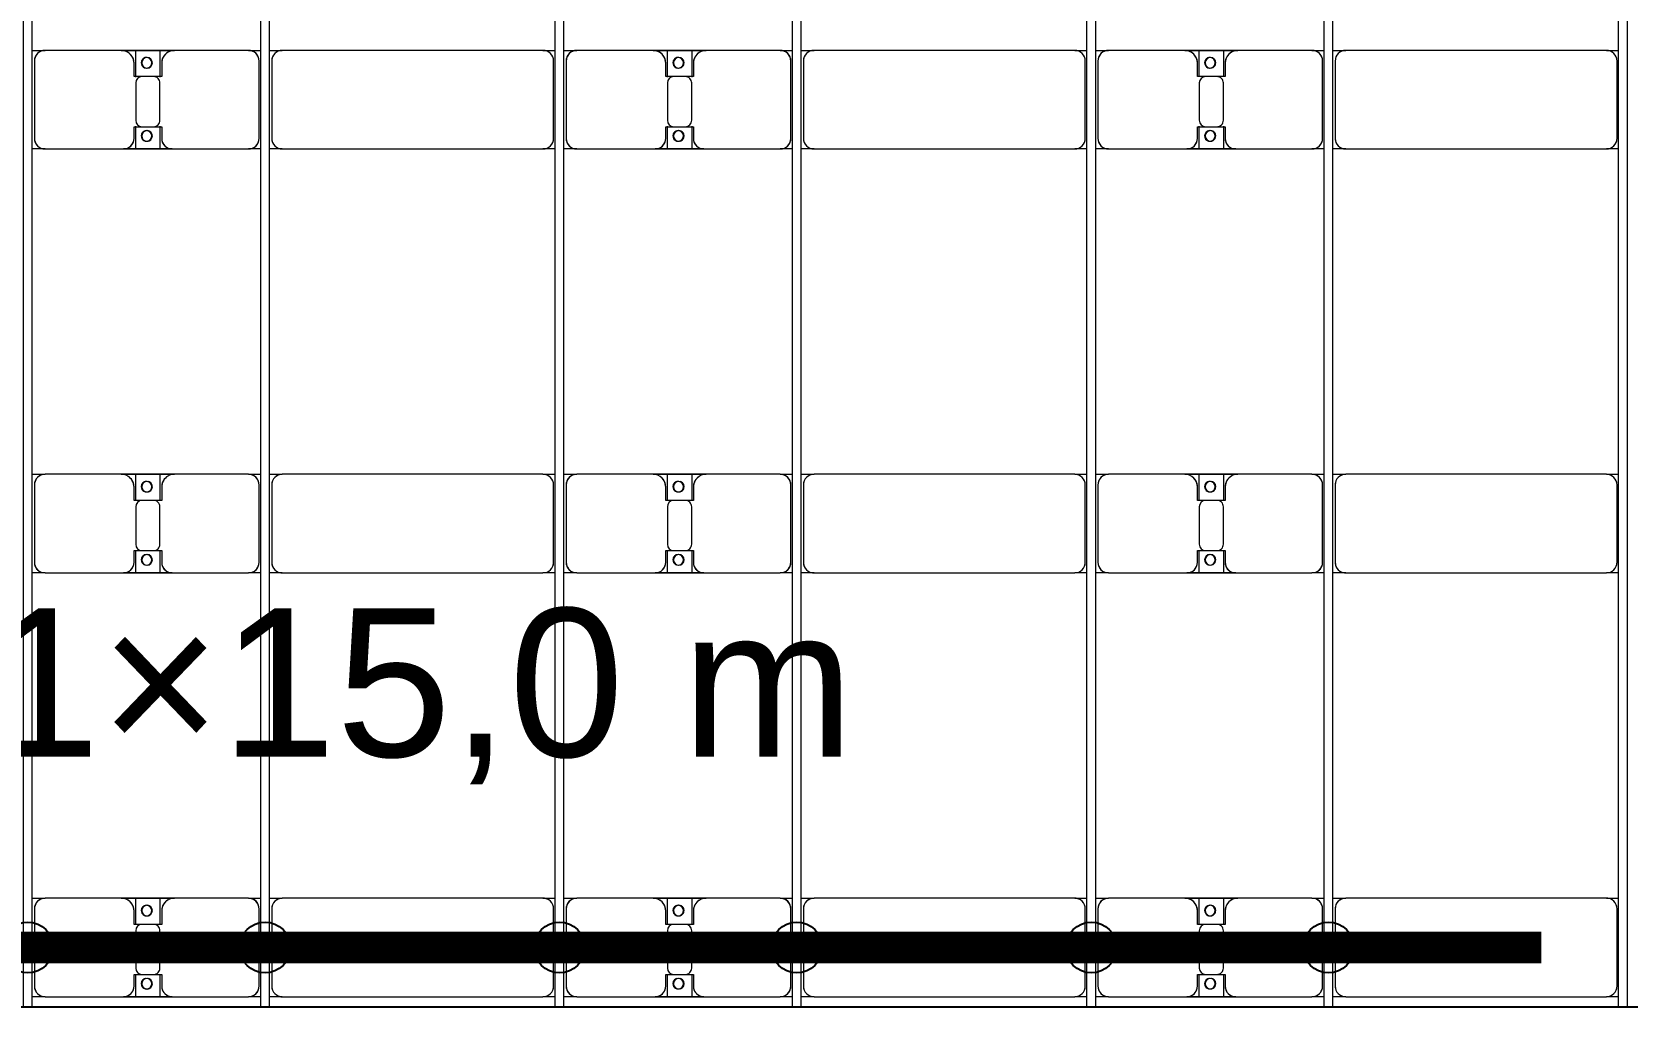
# Model space of a CAD drawing. Header units: millimetres. Extents: x -248177 to 167033, y 156986 to 268923.
# Drawn here: x -202594 to -195064, y 252459 to 257060 of the extents above; entities that cross this region are included whole.
import ezdxf

# ---------------------------------------------------------------- set-up
doc = ezdxf.new("R2010")
doc.units = ezdxf.units.MM
for name, color, linetype, lineweight in [('A-DETL-MBND', 5, 'Continuous', 9), ('A-GENM', 13, 'Continuous', 9), ('S-BEAM', 12, 'Continuous', 9)]:
    doc.layers.add(name, color=color, linetype=linetype, lineweight=lineweight)
doc.layers.add('GC-GHI CHU', color=2, linetype='Continuous')
doc.layers.add('GC-HOP 40x60 GIA CUONG', color=1, linetype='Continuous')
doc.styles.add('GC_VN', font='arial.ttf')

# ---------------------------------------------------------------- blocks, each defined once
blk = doc.blocks.new('Dai phao do pin - DẢI PHAO ĐỠ PIN-V2-BỐ TRÍ KHUNG KẾT CẤU BÈ PIN 02')
at = {"layer": 'A-DETL-MBND', "color": 8}
for p, q in [((23297.8, 241.6), (23359.7, 241.6)), ((23297.8, 241.6), (23359.7, 241.6)), ((23719.7, 241.6), (23359.7, 241.6)), ((23719.7, 241.6), (23902.2, 241.6)), ((23902.2, 241.6), (23719.7, 241.6)), ((23787.8, 241.6), (23970.3, 241.6)), ((23787.8, 116.2), (23787.8, 241.6)), ((23970.3, 241.6), (23787.8, 241.6)), ((23902.2, 241.6), (23902.2, 116.2)), ((24320.3, 241.6), (23970.3, 241.6)), ((24320.3, 241.6), (24377.8, 241.6)), ((24320.3, 241.6), (24377.8, 241.6)), ((24417.8, 241.6), (24479.7, 241.6)), ((24417.8, 241.6), (24479.7, 241.6)), ((25710.3, 241.6), (24479.7, 241.6)), ((25710.3, 241.6), (25767.8, 241.6)), ((25710.3, 241.6), (25767.8, 241.6)), ((25807.8, 241.6), (25869.7, 241.6)), ((25807.8, 241.6), (25869.7, 241.6)), ((26229.7, 241.6), (25869.7, 241.6)), ((26229.7, 241.6), (26412.2, 241.6)), ((26412.2, 241.6), (26229.7, 241.6)), ((26297.8, 241.6), (26480.3, 241.6)), ((26297.8, 116.2), (26297.8, 241.6)), ((26480.3, 241.6), (26297.8, 241.6)), ((26412.2, 241.6), (26412.2, 116.2)), ((26830.3, 241.6), (26480.3, 241.6)), ((26830.3, 241.6), (26887.8, 241.6)), ((26830.3, 241.6), (26887.8, 241.6)), ((26927.8, 241.6), (26989.7, 241.6)), ((26927.8, 241.6), (26989.7, 241.6)), ((28220.3, 241.6), (26989.7, 241.6)), ((28220.3, 241.6), (28277.8, 241.6)), ((28220.3, 241.6), (28277.8, 241.6)), ((28317.8, 241.6), (28379.7, 241.6)), ((28317.8, 241.6), (28379.7, 241.6)), ((28739.7, 241.6), (28379.7, 241.6)), ((28739.7, 241.6), (28922.2, 241.6)), ((28922.2, 241.6), (28739.7, 241.6)), ((28807.8, 241.6), (28990.3, 241.6)), ((28807.8, 116.2), (28807.8, 241.6)), ((28990.3, 241.6), (28807.8, 241.6)), ((28922.2, 241.6), (28922.2, 116.2)), ((29340.3, 241.6), (28990.3, 241.6)), ((29340.3, 241.6), (29397.8, 241.6)), ((29340.3, 241.6), (29397.8, 241.6)), ((29437.8, 241.6), (29499.7, 241.6)), ((29437.8, 241.6), (29499.7, 241.6)), ((30730.3, 241.6), (29499.7, 241.6)), ((30730.3, 241.6), (30787.8, 241.6)), ((30730.3, 241.6), (30787.8, 241.6)), ((23309.7, 191.6), (23309.7, -173.4)), ((23779.7, 118.2), (23779.7, 181.6)), ((23910.3, 181.6), (23910.3, 118.2)), ((24370.3, -173.4), (24370.3, 191.6)), ((24429.7, 191.6), (24429.7, -173.4)), ((25760.3, -173.4), (25760.3, 191.6)), ((25819.7, 191.6), (25819.7, -173.4)), ((26289.7, 118.2), (26289.7, 181.6)), ((26420.3, 181.6), (26420.3, 118.2)), ((26880.3, -173.4), (26880.3, 191.6)), ((26939.7, 191.6), (26939.7, -173.4)), ((28270.3, -173.4), (28270.3, 191.6)), ((28329.7, 191.6), (28329.7, -173.4)), ((28799.7, 118.2), (28799.7, 181.6)), ((28930.3, 181.6), (28930.3, 118.2)), ((29390.3, -173.4), (29390.3, 191.6)), ((29449.7, 191.6), (29449.7, -173.4)), ((30780.3, -173.4), (30780.3, 191.6)), ((23872.2, 118.2), (23779.7, 118.2)), ((23787.8, 88.2), (23787.8, -88.2)), ((23910.3, 118.2), (23817.8, 118.2)), ((23902.2, -88.2), (23902.2, 88.2)), ((26382.2, 118.2), (26289.7, 118.2)), ((26297.8, 88.2), (26297.8, -88.2)), ((26420.3, 118.2), (26327.8, 118.2)), ((26412.2, -88.2), (26412.2, 88.2)), ((28892.2, 118.2), (28799.7, 118.2)), ((28807.8, 88.2), (28807.8, -88.2)), ((28930.3, 118.2), (28837.8, 118.2)), ((28922.2, -88.2), (28922.2, 88.2)), ((23779.7, -173.4), (23779.7, -118.2)), ((23779.7, -118.2), (23872.2, -118.2)), ((23787.8, -223.4), (23787.8, -116.2)), ((23817.8, -118.2), (23910.3, -118.2)), ((23902.2, -116.2), (23902.2, -223.4)), ((23910.3, -118.2), (23910.3, -173.4)), ((26289.7, -173.4), (26289.7, -118.2)), ((26289.7, -118.2), (26382.2, -118.2)), ((26297.8, -223.4), (26297.8, -116.2)), ((26327.8, -118.2), (26420.3, -118.2)), ((26412.2, -116.2), (26412.2, -223.4)), ((26420.3, -118.2), (26420.3, -173.4)), ((28799.7, -173.4), (28799.7, -118.2)), ((28799.7, -118.2), (28892.2, -118.2)), ((28807.8, -223.4), (28807.8, -116.2)), ((28837.8, -118.2), (28930.3, -118.2)), ((28922.2, -116.2), (28922.2, -223.4)), ((28930.3, -118.2), (28930.3, -173.4)), ((23359.7, -223.4), (23297.8, -223.4)), ((23359.7, -223.4), (23297.8, -223.4)), ((23359.7, -223.4), (23729.7, -223.4)), ((23902.2, -223.4), (23729.7, -223.4)), ((23729.7, -223.4), (23902.2, -223.4)), ((23960.3, -223.4), (23787.8, -223.4)), ((23787.8, -223.4), (23960.3, -223.4)), ((23960.3, -223.4), (24320.3, -223.4)), ((24377.8, -223.4), (24320.3, -223.4)), ((24377.8, -223.4), (24320.3, -223.4)), ((24479.7, -223.4), (24417.8, -223.4)), ((24479.7, -223.4), (24417.8, -223.4)), ((24479.7, -223.4), (25710.3, -223.4)), ((25767.8, -223.4), (25710.3, -223.4)), ((25767.8, -223.4), (25710.3, -223.4)), ((25869.7, -223.4), (25807.8, -223.4)), ((25869.7, -223.4), (25807.8, -223.4)), ((25869.7, -223.4), (26239.7, -223.4)), ((26412.2, -223.4), (26239.7, -223.4)), ((26239.7, -223.4), (26412.2, -223.4)), ((26470.3, -223.4), (26297.8, -223.4)), ((26297.8, -223.4), (26470.3, -223.4)), ((26470.3, -223.4), (26830.3, -223.4)), ((26887.8, -223.4), (26830.3, -223.4)), ((26887.8, -223.4), (26830.3, -223.4)), ((26989.7, -223.4), (26927.8, -223.4)), ((26989.7, -223.4), (26927.8, -223.4)), ((26989.7, -223.4), (28220.3, -223.4)), ((28277.8, -223.4), (28220.3, -223.4)), ((28277.8, -223.4), (28220.3, -223.4)), ((28379.7, -223.4), (28317.8, -223.4)), ((28379.7, -223.4), (28317.8, -223.4)), ((28379.7, -223.4), (28749.7, -223.4)), ((28922.2, -223.4), (28749.7, -223.4)), ((28749.7, -223.4), (28922.2, -223.4)), ((28980.3, -223.4), (28807.8, -223.4)), ((28807.8, -223.4), (28980.3, -223.4)), ((28980.3, -223.4), (29340.3, -223.4)), ((29397.8, -223.4), (29340.3, -223.4)), ((29397.8, -223.4), (29340.3, -223.4)), ((29499.7, -223.4), (29437.8, -223.4)), ((29499.7, -223.4), (29437.8, -223.4)), ((29499.7, -223.4), (30730.3, -223.4)), ((30787.8, -223.4), (30730.3, -223.4)), ((30787.8, -223.4), (30730.3, -223.4))]:
    blk.add_line(p, q, dxfattribs=at)
for centre, radius, start, end in [((23359.7, 191.6), 50, 90, 180), ((23359.7, 191.6), 50, 105, 180), ((23719.7, 181.6), 60, 360, 90), ((23719.7, 181.6), 60, 360, 60), ((23970.3, 181.6), 60, 90, 180), ((23970.3, 181.6), 60, 120, 180), ((24320.3, 191.6), 50, 360, 90), ((24320.3, 191.6), 50, 360, 75), ((24479.7, 191.6), 50, 90, 180), ((24479.7, 191.6), 50, 105, 135), ((25710.3, 191.6), 50, 0, 90), ((25710.3, 191.6), 50, 60, 90), ((25869.7, 191.6), 50, 90, 180), ((25869.7, 191.6), 50, 105, 180), ((26229.7, 181.6), 60, 360, 90), ((26229.7, 181.6), 60, 360, 60), ((26480.3, 181.6), 60, 90, 180), ((26480.3, 181.6), 60, 123.14663, 180), ((26830.3, 191.6), 50, 360, 90), ((26830.3, 191.6), 50, 360, 75), ((26989.7, 191.6), 50, 90, 180), ((26989.7, 191.6), 50, 105, 135), ((28220.3, 191.6), 50, 360, 90), ((28220.3, 191.6), 50, 60, 90), ((28379.7, 191.6), 50, 90, 180), ((28379.7, 191.6), 50, 105, 180), ((28739.7, 181.6), 60, 360, 90), ((28739.7, 181.6), 60, 360, 60), ((28990.3, 181.6), 60, 90, 180), ((28990.3, 181.6), 60, 120, 180), ((29340.3, 191.6), 50, 360, 90), ((29340.3, 191.6), 50, 360, 75), ((29499.7, 191.6), 50, 90, 180), ((29499.7, 191.6), 50, 105, 135), ((30730.3, 191.6), 50, 0, 90), ((30730.3, 191.6), 50, 60, 90), ((23838.6, 183.2), 25, 0, 180), ((23838.6, 183.2), 25, 180, 0), ((23838.6, 183.2), 25, 0, 165), ((23841.4, 183.2), 25, 360, 180), ((23841.4, 183.2), 25, 90, 180), ((23841.4, 183.2), 25, 180, 360), ((23841.4, 183.2), 25, 180, 300), ((23838.6, 183.2), 25, 210, 0), ((23841.4, 183.2), 25, 15, 75), ((23841.4, 183.2), 25, 330, 345), ((24479.7, 191.6), 50, 150, 180), ((25710.3, 191.6), 50, 15, 30), ((26348.6, 183.2), 25, 0, 180), ((26348.6, 183.2), 25, 180, 0), ((26348.6, 183.2), 25, 0, 165), ((26351.4, 183.2), 25, 360, 180), ((26351.4, 183.2), 25, 90, 180), ((26351.4, 183.2), 25, 180, 0), ((26351.4, 183.2), 25, 180, 300), ((26348.6, 183.2), 25, 210, 0), ((26351.4, 183.2), 25, 15, 75), ((26351.4, 183.2), 25, 330, 345), ((26989.7, 191.6), 50, 150, 180), ((28220.3, 191.6), 50, 15, 30), ((28858.6, 183.2), 25, 0, 180), ((28858.6, 183.2), 25, 180, 0), ((28858.6, 183.2), 25, 360, 165), ((28861.4, 183.2), 25, 360, 180), ((28861.4, 183.2), 25, 90, 180), ((28861.4, 183.2), 25, 180, 0), ((28861.4, 183.2), 25, 180, 300), ((28858.6, 183.2), 25, 210, 0), ((28861.4, 183.2), 25, 15, 75), ((28861.4, 183.2), 25, 330, 345), ((29499.7, 191.6), 50, 150, 165), ((30730.3, 191.6), 50, 15, 30), ((23817.8, 88.2), 30, 90, 180), ((23872.2, 88.2), 30, 0, 90), ((26327.8, 88.2), 30, 90, 180), ((26382.2, 88.2), 30, 0, 90), ((28837.8, 88.2), 30, 90, 180), ((28892.2, 88.2), 30, 0, 90), ((23817.8, -88.2), 30, 180, 270), ((23838.6, -161.8), 25, 360, 180), ((23838.6, -161.8), 25, 105, 165), ((23841.4, -161.8), 25, 360, 180), ((23841.4, -161.8), 25, 105, 180), ((23838.6, -161.8), 25, 360, 75), ((23841.4, -161.8), 25, 15, 75), ((23872.2, -88.2), 30, 270, 0), ((26327.8, -88.2), 30, 180, 270), ((26348.6, -161.8), 25, 360, 180), ((26348.6, -161.8), 25, 105, 165), ((26351.4, -161.8), 25, 360, 180), ((26351.4, -161.8), 25, 105, 180), ((26348.6, -161.8), 25, 360, 75), ((26351.4, -161.8), 25, 15, 75), ((26382.2, -88.2), 30, 270, 0), ((28837.8, -88.2), 30, 180, 270), ((28858.6, -161.8), 25, 360, 180), ((28858.6, -161.8), 25, 105, 165), ((28861.4, -161.8), 25, 360, 180), ((28861.4, -161.8), 25, 105, 180), ((28858.6, -161.8), 25, 360, 75), ((28861.4, -161.8), 25, 15, 75), ((28892.2, -88.2), 30, 270, 0), ((23359.7, -173.4), 50, 180, 270), ((23359.7, -173.4), 50, 180, 255), ((23729.7, -173.4), 50, 270, 360), ((23729.7, -173.4), 50, 285, 360), ((23838.6, -161.8), 25, 180, 0), ((23838.6, -161.8), 25, 195, 0), ((23841.4, -161.8), 25, 180, 360), ((23841.4, -161.8), 25, 180, 270), ((23841.4, -161.8), 25, 285, 345), ((23960.3, -173.4), 50, 180, 270), ((23960.3, -173.4), 50, 180, 255), ((24320.3, -173.4), 50, 270, 0), ((24320.3, -173.4), 50, 285, 360), ((24479.7, -173.4), 50, 180, 270), ((24479.7, -173.4), 50, 180, 210), ((24479.7, -173.4), 50, 240, 270), ((25710.3, -173.4), 50, 270, 0), ((25710.3, -173.4), 50, 285, 300), ((25710.3, -173.4), 50, 330, 360), ((25869.7, -173.4), 50, 180, 270), ((25869.7, -173.4), 50, 180, 255), ((26239.7, -173.4), 50, 270, 0), ((26239.7, -173.4), 50, 285, 360), ((26348.6, -161.8), 25, 180, 0), ((26348.6, -161.8), 25, 195, 360), ((26351.4, -161.8), 25, 180, 360), ((26351.4, -161.8), 25, 180, 270), ((26351.4, -161.8), 25, 285, 345), ((26470.3, -173.4), 50, 180, 270), ((26470.3, -173.4), 50, 180, 255), ((26830.3, -173.4), 50, 270, 360), ((26830.3, -173.4), 50, 285, 360), ((26989.7, -173.4), 50, 180, 270), ((26989.7, -173.4), 50, 180, 210), ((26989.7, -173.4), 50, 240, 270), ((28220.3, -173.4), 50, 270, 0), ((28220.3, -173.4), 50, 285, 300), ((28220.3, -173.4), 50, 330, 360), ((28379.7, -173.4), 50, 180, 270), ((28379.7, -173.4), 50, 180, 255), ((28749.7, -173.4), 50, 270, 360), ((28749.7, -173.4), 50, 285, 360), ((28858.6, -161.8), 25, 180, 0), ((28858.6, -161.8), 25, 195, 0), ((28861.4, -161.8), 25, 180, 0), ((28861.4, -161.8), 25, 180, 270), ((28861.4, -161.8), 25, 285, 345), ((28980.3, -173.4), 50, 180, 270), ((28980.3, -173.4), 50, 180, 255), ((29340.3, -173.4), 50, 270, 360), ((29340.3, -173.4), 50, 285, 0), ((29499.7, -173.4), 50, 180, 270), ((29499.7, -173.4), 50, 180, 210), ((29499.7, -173.4), 50, 240, 270), ((30730.3, -173.4), 50, 270, 0), ((30730.3, -173.4), 50, 330, 360)]:
    blk.add_arc(centre, radius, start, end, dxfattribs=at)
blk = doc.blocks.new('Dai phao do pin - DẢI PHAO ĐỠ PIN-V3-BỐ TRÍ KHUNG KẾT CẤU BÈ PIN 02')
at = {"layer": 'A-DETL-MBND', "color": 8}
for p, q in [((23297.8, 241.6), (23359.7, 241.6)), ((23297.8, 241.6), (23359.7, 241.6)), ((23719.7, 241.6), (23359.7, 241.6)), ((23719.7, 241.6), (23902.2, 241.6)), ((23902.2, 241.6), (23719.7, 241.6)), ((23787.8, 241.6), (23970.3, 241.6)), ((23787.8, 116.2), (23787.8, 241.6)), ((23970.3, 241.6), (23787.8, 241.6)), ((23902.2, 241.6), (23902.2, 116.2)), ((24320.3, 241.6), (23970.3, 241.6)), ((24320.3, 241.6), (24377.8, 241.6)), ((24320.3, 241.6), (24377.8, 241.6)), ((24417.8, 241.6), (24479.7, 241.6)), ((24417.8, 241.6), (24479.7, 241.6)), ((25710.3, 241.6), (24479.7, 241.6)), ((25710.3, 241.6), (25767.8, 241.6)), ((25710.3, 241.6), (25767.8, 241.6)), ((25807.8, 241.6), (25869.7, 241.6)), ((25807.8, 241.6), (25869.7, 241.6)), ((26229.7, 241.6), (25869.7, 241.6)), ((26229.7, 241.6), (26412.2, 241.6)), ((26412.2, 241.6), (26229.7, 241.6)), ((26297.8, 241.6), (26480.3, 241.6)), ((26297.8, 116.2), (26297.8, 241.6)), ((26480.3, 241.6), (26297.8, 241.6)), ((26412.2, 241.6), (26412.2, 116.2)), ((26830.3, 241.6), (26480.3, 241.6)), ((26830.3, 241.6), (26887.8, 241.6)), ((26830.3, 241.6), (26887.8, 241.6)), ((26927.8, 241.6), (26989.7, 241.6)), ((26927.8, 241.6), (26989.7, 241.6)), ((28220.3, 241.6), (26989.7, 241.6)), ((28220.3, 241.6), (28277.8, 241.6)), ((28220.3, 241.6), (28277.8, 241.6)), ((28317.8, 241.6), (28379.7, 241.6)), ((28317.8, 241.6), (28379.7, 241.6)), ((28739.7, 241.6), (28379.7, 241.6)), ((28739.7, 241.6), (28922.2, 241.6)), ((28922.2, 241.6), (28739.7, 241.6)), ((28807.8, 241.6), (28990.3, 241.6)), ((28807.8, 116.2), (28807.8, 241.6)), ((28990.3, 241.6), (28807.8, 241.6)), ((28922.2, 241.6), (28922.2, 116.2)), ((29340.3, 241.6), (28990.3, 241.6)), ((29340.3, 241.6), (29397.8, 241.6)), ((29340.3, 241.6), (29397.8, 241.6)), ((29437.8, 241.6), (29499.7, 241.6)), ((29437.8, 241.6), (29499.7, 241.6)), ((30730.3, 241.6), (29499.7, 241.6)), ((30730.3, 241.6), (30787.8, 241.6)), ((30730.3, 241.6), (30787.8, 241.6)), ((23309.7, 191.6), (23309.7, -173.4)), ((23779.7, 118.2), (23779.7, 181.6)), ((23910.3, 181.6), (23910.3, 118.2)), ((24370.3, -173.4), (24370.3, 191.6)), ((24429.7, 191.6), (24429.7, -173.4)), ((25760.3, -173.4), (25760.3, 191.6)), ((25819.7, 191.6), (25819.7, -173.4)), ((26289.7, 118.2), (26289.7, 181.6)), ((26420.3, 181.6), (26420.3, 118.2)), ((26880.3, -173.4), (26880.3, 191.6)), ((26939.7, 191.6), (26939.7, -173.4)), ((28270.3, -173.4), (28270.3, 191.6)), ((28329.7, 191.6), (28329.7, -173.4)), ((28799.7, 118.2), (28799.7, 181.6)), ((28930.3, 181.6), (28930.3, 118.2)), ((29390.3, -173.4), (29390.3, 191.6)), ((29449.7, 191.6), (29449.7, -173.4)), ((30780.3, -173.4), (30780.3, 191.6)), ((23872.2, 118.2), (23779.7, 118.2)), ((23787.8, 88.2), (23787.8, -88.2)), ((23910.3, 118.2), (23817.8, 118.2)), ((23902.2, -88.2), (23902.2, 88.2)), ((26382.2, 118.2), (26289.7, 118.2)), ((26297.8, 88.2), (26297.8, -88.2)), ((26420.3, 118.2), (26327.8, 118.2)), ((26412.2, -88.2), (26412.2, 88.2)), ((28892.2, 118.2), (28799.7, 118.2)), ((28807.8, 88.2), (28807.8, -88.2)), ((28930.3, 118.2), (28837.8, 118.2)), ((28922.2, -88.2), (28922.2, 88.2)), ((23779.7, -173.4), (23779.7, -118.2)), ((23779.7, -118.2), (23872.2, -118.2)), ((23787.8, -223.4), (23787.8, -116.2)), ((23817.8, -118.2), (23910.3, -118.2)), ((23902.2, -116.2), (23902.2, -223.4)), ((23910.3, -118.2), (23910.3, -173.4)), ((26289.7, -173.4), (26289.7, -118.2)), ((26289.7, -118.2), (26382.2, -118.2)), ((26297.8, -223.4), (26297.8, -116.2)), ((26327.8, -118.2), (26420.3, -118.2)), ((26412.2, -116.2), (26412.2, -223.4)), ((26420.3, -118.2), (26420.3, -173.4)), ((28799.7, -173.4), (28799.7, -118.2)), ((28799.7, -118.2), (28892.2, -118.2)), ((28807.8, -223.4), (28807.8, -116.2)), ((28837.8, -118.2), (28930.3, -118.2)), ((28922.2, -116.2), (28922.2, -223.4)), ((28930.3, -118.2), (28930.3, -173.4)), ((23359.7, -223.4), (23297.8, -223.4)), ((23359.7, -223.4), (23297.8, -223.4)), ((23359.7, -223.4), (23729.7, -223.4)), ((23902.2, -223.4), (23729.7, -223.4)), ((23729.7, -223.4), (23902.2, -223.4)), ((23960.3, -223.4), (23787.8, -223.4)), ((23787.8, -223.4), (23960.3, -223.4)), ((23960.3, -223.4), (24320.3, -223.4)), ((24377.8, -223.4), (24320.3, -223.4)), ((24377.8, -223.4), (24320.3, -223.4)), ((24479.7, -223.4), (24417.8, -223.4)), ((24479.7, -223.4), (24417.8, -223.4)), ((24479.7, -223.4), (25710.3, -223.4)), ((25767.8, -223.4), (25710.3, -223.4)), ((25767.8, -223.4), (25710.3, -223.4)), ((25869.7, -223.4), (25807.8, -223.4)), ((25869.7, -223.4), (25807.8, -223.4)), ((25869.7, -223.4), (26239.7, -223.4)), ((26412.2, -223.4), (26239.7, -223.4)), ((26239.7, -223.4), (26412.2, -223.4)), ((26470.3, -223.4), (26297.8, -223.4)), ((26297.8, -223.4), (26470.3, -223.4)), ((26470.3, -223.4), (26830.3, -223.4)), ((26887.8, -223.4), (26830.3, -223.4)), ((26887.8, -223.4), (26830.3, -223.4)), ((26989.7, -223.4), (26927.8, -223.4)), ((26989.7, -223.4), (26927.8, -223.4)), ((26989.7, -223.4), (28220.3, -223.4)), ((28277.8, -223.4), (28220.3, -223.4)), ((28277.8, -223.4), (28220.3, -223.4)), ((28379.7, -223.4), (28317.8, -223.4)), ((28379.7, -223.4), (28317.8, -223.4)), ((28379.7, -223.4), (28749.7, -223.4)), ((28922.2, -223.4), (28749.7, -223.4)), ((28749.7, -223.4), (28922.2, -223.4)), ((28980.3, -223.4), (28807.8, -223.4)), ((28807.8, -223.4), (28980.3, -223.4)), ((28980.3, -223.4), (29340.3, -223.4)), ((29397.8, -223.4), (29340.3, -223.4)), ((29397.8, -223.4), (29340.3, -223.4)), ((29499.7, -223.4), (29437.8, -223.4)), ((29499.7, -223.4), (29437.8, -223.4)), ((29499.7, -223.4), (30730.3, -223.4)), ((30787.8, -223.4), (30730.3, -223.4)), ((30787.8, -223.4), (30730.3, -223.4))]:
    blk.add_line(p, q, dxfattribs=at)
for centre, radius, start, end in [((23359.7, 191.6), 50, 90, 180), ((23359.7, 191.6), 50, 105, 180), ((23719.7, 181.6), 60, 360, 90), ((23719.7, 181.6), 60, 360, 60), ((23970.3, 181.6), 60, 90, 180), ((23970.3, 181.6), 60, 120, 180), ((24320.3, 191.6), 50, 360, 90), ((24320.3, 191.6), 50, 360, 75), ((24479.7, 191.6), 50, 90, 180), ((24479.7, 191.6), 50, 105, 135), ((25710.3, 191.6), 50, 0, 90), ((25710.3, 191.6), 50, 60, 90), ((25869.7, 191.6), 50, 90, 180), ((25869.7, 191.6), 50, 105, 180), ((26229.7, 181.6), 60, 360, 90), ((26229.7, 181.6), 60, 360, 60), ((26480.3, 181.6), 60, 90, 180), ((26480.3, 181.6), 60, 123.1786, 180), ((26830.3, 191.6), 50, 360, 90), ((26830.3, 191.6), 50, 360, 75), ((26989.7, 191.6), 50, 90, 180), ((26989.7, 191.6), 50, 105, 135), ((28220.3, 191.6), 50, 360, 90), ((28220.3, 191.6), 50, 60, 90), ((28379.7, 191.6), 50, 90, 180), ((28379.7, 191.6), 50, 105, 180), ((28739.7, 181.6), 60, 360, 90), ((28739.7, 181.6), 60, 360, 60), ((28990.3, 181.6), 60, 90, 180), ((28990.3, 181.6), 60, 120, 180), ((29340.3, 191.6), 50, 360, 90), ((29340.3, 191.6), 50, 360, 75), ((29499.7, 191.6), 50, 90, 180), ((29499.7, 191.6), 50, 105, 135), ((30730.3, 191.6), 50, 0, 90), ((30730.3, 191.6), 50, 60, 90), ((23838.6, 183.2), 25, 0, 180), ((23838.6, 183.2), 25, 180, 0), ((23838.6, 183.2), 25, 0, 165), ((23841.4, 183.2), 25, 360, 180), ((23841.4, 183.2), 25, 90, 180), ((23841.4, 183.2), 25, 180, 360), ((23841.4, 183.2), 25, 180, 300), ((23838.6, 183.2), 25, 210, 0), ((23841.4, 183.2), 25, 15, 75), ((23841.4, 183.2), 25, 330, 345), ((24479.7, 191.6), 50, 150, 180), ((25710.3, 191.6), 50, 15, 30), ((26348.6, 183.2), 25, 0, 180), ((26348.6, 183.2), 25, 180, 0), ((26348.6, 183.2), 25, 0, 165), ((26351.4, 183.2), 25, 360, 180), ((26351.4, 183.2), 25, 90, 180), ((26351.4, 183.2), 25, 180, 0), ((26351.4, 183.2), 25, 180, 300), ((26348.6, 183.2), 25, 210, 0), ((26351.4, 183.2), 25, 15, 75), ((26351.4, 183.2), 25, 330, 345), ((26989.7, 191.6), 50, 150, 180), ((28220.3, 191.6), 50, 15, 30), ((28858.6, 183.2), 25, 0, 180), ((28858.6, 183.2), 25, 180, 0), ((28858.6, 183.2), 25, 360, 165), ((28861.4, 183.2), 25, 360, 180), ((28861.4, 183.2), 25, 90, 180), ((28861.4, 183.2), 25, 180, 0), ((28861.4, 183.2), 25, 180, 300), ((28858.6, 183.2), 25, 210, 0), ((28861.4, 183.2), 25, 15, 75), ((28861.4, 183.2), 25, 330, 345), ((29499.7, 191.6), 50, 150, 180), ((30730.3, 191.6), 50, 15, 30), ((23817.8, 88.2), 30, 90, 180), ((23872.2, 88.2), 30, 0, 90), ((26327.8, 88.2), 30, 90, 180), ((26382.2, 88.2), 30, 0, 90), ((28837.8, 88.2), 30, 90, 180), ((28892.2, 88.2), 30, 0, 90), ((23817.8, -88.2), 30, 180, 270), ((23838.6, -161.8), 25, 360, 180), ((23838.6, -161.8), 25, 105, 165), ((23841.4, -161.8), 25, 360, 180), ((23841.4, -161.8), 25, 105, 180), ((23838.6, -161.8), 25, 360, 75), ((23841.4, -161.8), 25, 15, 75), ((23872.2, -88.2), 30, 270, 0), ((26327.8, -88.2), 30, 180, 270), ((26348.6, -161.8), 25, 360, 180), ((26348.6, -161.8), 25, 105, 165), ((26351.4, -161.8), 25, 360, 180), ((26351.4, -161.8), 25, 105, 180), ((26348.6, -161.8), 25, 360, 75), ((26351.4, -161.8), 25, 15, 75), ((26382.2, -88.2), 30, 270, 0), ((28837.8, -88.2), 30, 180, 270), ((28858.6, -161.8), 25, 360, 180), ((28858.6, -161.8), 25, 105, 165), ((28861.4, -161.8), 25, 360, 180), ((28861.4, -161.8), 25, 105, 180), ((28858.6, -161.8), 25, 360, 75), ((28861.4, -161.8), 25, 15, 75), ((28892.2, -88.2), 30, 270, 0), ((23359.7, -173.4), 50, 180, 270), ((23359.7, -173.4), 50, 180, 255), ((23729.7, -173.4), 50, 270, 360), ((23729.7, -173.4), 50, 285, 360), ((23838.6, -161.8), 25, 180, 0), ((23838.6, -161.8), 25, 195, 0), ((23841.4, -161.8), 25, 180, 360), ((23841.4, -161.8), 25, 180, 270), ((23841.4, -161.8), 25, 285, 345), ((23960.3, -173.4), 50, 180, 270), ((23960.3, -173.4), 50, 180, 255), ((24320.3, -173.4), 50, 270, 0), ((24320.3, -173.4), 50, 285, 360), ((24479.7, -173.4), 50, 180, 270), ((24479.7, -173.4), 50, 180, 210), ((24479.7, -173.4), 50, 240, 270), ((25710.3, -173.4), 50, 270, 0), ((25710.3, -173.4), 50, 285, 300), ((25710.3, -173.4), 50, 330, 360), ((25869.7, -173.4), 50, 180, 270), ((25869.7, -173.4), 50, 180, 255), ((26239.7, -173.4), 50, 270, 0), ((26239.7, -173.4), 50, 285, 360), ((26348.6, -161.8), 25, 180, 0), ((26348.6, -161.8), 25, 195, 360), ((26351.4, -161.8), 25, 180, 360), ((26351.4, -161.8), 25, 180, 270), ((26351.4, -161.8), 25, 285, 345), ((26470.3, -173.4), 50, 180, 270), ((26470.3, -173.4), 50, 180, 255), ((26830.3, -173.4), 50, 270, 360), ((26830.3, -173.4), 50, 285, 360), ((26989.7, -173.4), 50, 180, 270), ((26989.7, -173.4), 50, 180, 210), ((26989.7, -173.4), 50, 240, 270), ((28220.3, -173.4), 50, 270, 0), ((28220.3, -173.4), 50, 285, 300), ((28220.3, -173.4), 50, 330, 360), ((28379.7, -173.4), 50, 180, 270), ((28379.7, -173.4), 50, 180, 255), ((28749.7, -173.4), 50, 270, 360), ((28749.7, -173.4), 50, 285, 360), ((28858.6, -161.8), 25, 180, 0), ((28858.6, -161.8), 25, 195, 0), ((28861.4, -161.8), 25, 180, 0), ((28861.4, -161.8), 25, 180, 270), ((28861.4, -161.8), 25, 285, 345), ((28980.3, -173.4), 50, 180, 270), ((28980.3, -173.4), 50, 180, 255), ((29340.3, -173.4), 50, 270, 360), ((29340.3, -173.4), 50, 285, 0), ((29499.7, -173.4), 50, 180, 270), ((29499.7, -173.4), 50, 180, 210), ((29499.7, -173.4), 50, 240, 270), ((30730.3, -173.4), 50, 270, 0), ((30730.3, -173.4), 50, 330, 360)]:
    blk.add_arc(centre, radius, start, end, dxfattribs=at)
blk = doc.blocks.new('Dai phao do pin - DẢI PHAO ĐỠ PIN-V4-BỐ TRÍ KHUNG KẾT CẤU BÈ PIN 02')
at = {"layer": 'A-DETL-MBND', "color": 8}
for p, q in [((23297.8, 241.6), (23359.7, 241.6)), ((23297.8, 241.6), (23359.7, 241.6)), ((23719.7, 241.6), (23359.7, 241.6)), ((23719.7, 241.6), (23902.2, 241.6)), ((23902.2, 241.6), (23719.7, 241.6)), ((23787.8, 241.6), (23970.3, 241.6)), ((23787.8, 116.2), (23787.8, 241.6)), ((23970.3, 241.6), (23787.8, 241.6)), ((23902.2, 241.6), (23902.2, 116.2)), ((24320.3, 241.6), (23970.3, 241.6)), ((24320.3, 241.6), (24377.8, 241.6)), ((24320.3, 241.6), (24377.8, 241.6)), ((24417.8, 241.6), (24479.7, 241.6)), ((24417.8, 241.6), (24479.7, 241.6)), ((25710.3, 241.6), (24479.7, 241.6)), ((25710.3, 241.6), (25767.8, 241.6)), ((25710.3, 241.6), (25767.8, 241.6)), ((25807.8, 241.6), (25869.7, 241.6)), ((25807.8, 241.6), (25869.7, 241.6)), ((26229.7, 241.6), (25869.7, 241.6)), ((26229.7, 241.6), (26412.2, 241.6)), ((26412.2, 241.6), (26229.7, 241.6)), ((26297.8, 241.6), (26480.3, 241.6)), ((26297.8, 116.2), (26297.8, 241.6)), ((26480.3, 241.6), (26297.8, 241.6)), ((26412.2, 241.6), (26412.2, 116.2)), ((26830.3, 241.6), (26480.3, 241.6)), ((26830.3, 241.6), (26887.8, 241.6)), ((26830.3, 241.6), (26887.8, 241.6)), ((26927.8, 241.6), (26989.7, 241.6)), ((26927.8, 241.6), (26989.7, 241.6)), ((28220.3, 241.6), (26989.7, 241.6)), ((28220.3, 241.6), (28277.8, 241.6)), ((28220.3, 241.6), (28277.8, 241.6)), ((28317.8, 241.6), (28379.7, 241.6)), ((28317.8, 241.6), (28379.7, 241.6)), ((28739.7, 241.6), (28379.7, 241.6)), ((28739.7, 241.6), (28922.2, 241.6)), ((28922.2, 241.6), (28739.7, 241.6)), ((28807.8, 241.6), (28990.3, 241.6)), ((28807.8, 116.2), (28807.8, 241.6)), ((28990.3, 241.6), (28807.8, 241.6)), ((28922.2, 241.6), (28922.2, 116.2)), ((29340.3, 241.6), (28990.3, 241.6)), ((29340.3, 241.6), (29397.8, 241.6)), ((29340.3, 241.6), (29397.8, 241.6)), ((29437.8, 241.6), (29499.7, 241.6)), ((29437.8, 241.6), (29499.7, 241.6)), ((30730.3, 241.6), (29499.7, 241.6)), ((30730.3, 241.6), (30787.8, 241.6)), ((30730.3, 241.6), (30787.8, 241.6)), ((23309.7, 191.6), (23309.7, -173.4)), ((23779.7, 118.2), (23779.7, 181.6)), ((23910.3, 181.6), (23910.3, 118.2)), ((24370.3, -173.4), (24370.3, 191.6)), ((24429.7, 191.6), (24429.7, -173.4)), ((25760.3, -173.4), (25760.3, 191.6)), ((25819.7, 191.6), (25819.7, -173.4)), ((26289.7, 118.2), (26289.7, 181.6)), ((26420.3, 181.6), (26420.3, 118.2)), ((26880.3, -173.4), (26880.3, 191.6)), ((26939.7, 191.6), (26939.7, -173.4)), ((28270.3, -173.4), (28270.3, 191.6)), ((28329.7, 191.6), (28329.7, -173.4)), ((28799.7, 118.2), (28799.7, 181.6)), ((28930.3, 181.6), (28930.3, 118.2)), ((29390.3, -173.4), (29390.3, 191.6)), ((29449.7, 191.6), (29449.7, -173.4)), ((30780.3, -173.4), (30780.3, 191.6)), ((23872.2, 118.2), (23779.7, 118.2)), ((23787.8, 88.2), (23787.8, -88.2)), ((23910.3, 118.2), (23817.8, 118.2)), ((23902.2, -88.2), (23902.2, 88.2)), ((26382.2, 118.2), (26289.7, 118.2)), ((26297.8, 88.2), (26297.8, -88.2)), ((26420.3, 118.2), (26327.8, 118.2)), ((26412.2, -88.2), (26412.2, 88.2)), ((28892.2, 118.2), (28799.7, 118.2)), ((28807.8, 88.2), (28807.8, -88.2)), ((28930.3, 118.2), (28837.8, 118.2)), ((28922.2, -88.2), (28922.2, 88.2)), ((23779.7, -173.4), (23779.7, -118.2)), ((23779.7, -118.2), (23872.2, -118.2)), ((23787.8, -223.4), (23787.8, -116.2)), ((23817.8, -118.2), (23910.3, -118.2)), ((23902.2, -116.2), (23902.2, -223.4)), ((23910.3, -118.2), (23910.3, -173.4)), ((26289.7, -173.4), (26289.7, -118.2)), ((26289.7, -118.2), (26382.2, -118.2)), ((26297.8, -223.4), (26297.8, -116.2)), ((26327.8, -118.2), (26420.3, -118.2)), ((26412.2, -116.2), (26412.2, -223.4)), ((26420.3, -118.2), (26420.3, -173.4)), ((28799.7, -173.4), (28799.7, -118.2)), ((28799.7, -118.2), (28892.2, -118.2)), ((28807.8, -223.4), (28807.8, -116.2)), ((28837.8, -118.2), (28930.3, -118.2)), ((28922.2, -116.2), (28922.2, -223.4)), ((28930.3, -118.2), (28930.3, -173.4)), ((23359.7, -223.4), (23297.8, -223.4)), ((23359.7, -223.4), (23297.8, -223.4)), ((23359.7, -223.4), (23729.7, -223.4)), ((23902.2, -223.4), (23729.7, -223.4)), ((23729.7, -223.4), (23902.2, -223.4)), ((23960.3, -223.4), (23787.8, -223.4)), ((23787.8, -223.4), (23960.3, -223.4)), ((23960.3, -223.4), (24320.3, -223.4)), ((24377.8, -223.4), (24320.3, -223.4)), ((24377.8, -223.4), (24320.3, -223.4)), ((24479.7, -223.4), (24417.8, -223.4)), ((24479.7, -223.4), (24417.8, -223.4)), ((24479.7, -223.4), (25710.3, -223.4)), ((25767.8, -223.4), (25710.3, -223.4)), ((25767.8, -223.4), (25710.3, -223.4)), ((25869.7, -223.4), (25807.8, -223.4)), ((25869.7, -223.4), (25807.8, -223.4)), ((25869.7, -223.4), (26239.7, -223.4)), ((26412.2, -223.4), (26239.7, -223.4)), ((26239.7, -223.4), (26412.2, -223.4)), ((26470.3, -223.4), (26297.8, -223.4)), ((26297.8, -223.4), (26470.3, -223.4)), ((26470.3, -223.4), (26830.3, -223.4)), ((26887.8, -223.4), (26830.3, -223.4)), ((26887.8, -223.4), (26830.3, -223.4)), ((26989.7, -223.4), (26927.8, -223.4)), ((26989.7, -223.4), (26927.8, -223.4)), ((26989.7, -223.4), (28220.3, -223.4)), ((28277.8, -223.4), (28220.3, -223.4)), ((28277.8, -223.4), (28220.3, -223.4)), ((28379.7, -223.4), (28317.8, -223.4)), ((28379.7, -223.4), (28317.8, -223.4)), ((28379.7, -223.4), (28749.7, -223.4)), ((28922.2, -223.4), (28749.7, -223.4)), ((28749.7, -223.4), (28922.2, -223.4)), ((28980.3, -223.4), (28807.8, -223.4)), ((28807.8, -223.4), (28980.3, -223.4)), ((28980.3, -223.4), (29340.3, -223.4)), ((29397.8, -223.4), (29340.3, -223.4)), ((29397.8, -223.4), (29340.3, -223.4)), ((29499.7, -223.4), (29437.8, -223.4)), ((29499.7, -223.4), (29437.8, -223.4)), ((29499.7, -223.4), (30730.3, -223.4)), ((30787.8, -223.4), (30730.3, -223.4)), ((30787.8, -223.4), (30730.3, -223.4))]:
    blk.add_line(p, q, dxfattribs=at)
for centre, radius, start, end in [((23359.7, 191.6), 50, 90, 180), ((23359.7, 191.6), 50, 105, 180), ((23719.7, 181.6), 60, 360, 90), ((23719.7, 181.6), 60, 360, 60), ((23970.3, 181.6), 60, 90, 180), ((23970.3, 181.6), 60, 120, 180), ((24320.3, 191.6), 50, 360, 90), ((24320.3, 191.6), 50, 360, 75), ((24479.7, 191.6), 50, 90, 180), ((24479.7, 191.6), 50, 105, 135), ((25710.3, 191.6), 50, 0, 90), ((25710.3, 191.6), 50, 60, 90), ((25869.7, 191.6), 50, 90, 180), ((25869.7, 191.6), 50, 105, 180), ((26229.7, 181.6), 60, 360, 90), ((26229.7, 181.6), 60, 360, 60), ((26480.3, 181.6), 60, 90, 180), ((26480.3, 181.6), 60, 123.21056, 180), ((26830.3, 191.6), 50, 360, 90), ((26830.3, 191.6), 50, 360, 75), ((26989.7, 191.6), 50, 90, 180), ((26989.7, 191.6), 50, 105, 135), ((28220.3, 191.6), 50, 360, 90), ((28220.3, 191.6), 50, 60, 90), ((28379.7, 191.6), 50, 90, 180), ((28379.7, 191.6), 50, 105, 180), ((28739.7, 181.6), 60, 360, 90), ((28739.7, 181.6), 60, 360, 60), ((28990.3, 181.6), 60, 90, 180), ((28990.3, 181.6), 60, 120, 180), ((29340.3, 191.6), 50, 360, 90), ((29340.3, 191.6), 50, 360, 75), ((29499.7, 191.6), 50, 90, 180), ((29499.7, 191.6), 50, 105, 135), ((30730.3, 191.6), 50, 0, 90), ((30730.3, 191.6), 50, 60, 90), ((23838.6, 183.2), 25, 0, 180), ((23838.6, 183.2), 25, 180, 0), ((23838.6, 183.2), 25, 0, 165), ((23841.4, 183.2), 25, 360, 180), ((23841.4, 183.2), 25, 90, 180), ((23841.4, 183.2), 25, 180, 360), ((23841.4, 183.2), 25, 180, 300), ((23838.6, 183.2), 25, 210, 0), ((23841.4, 183.2), 25, 15, 75), ((23841.4, 183.2), 25, 330, 345), ((24479.7, 191.6), 50, 150, 180), ((25710.3, 191.6), 50, 15, 30), ((26348.6, 183.2), 25, 0, 180), ((26348.6, 183.2), 25, 180, 0), ((26348.6, 183.2), 25, 0, 165), ((26351.4, 183.2), 25, 360, 180), ((26351.4, 183.2), 25, 90, 180), ((26351.4, 183.2), 25, 180, 0), ((26351.4, 183.2), 25, 180, 300), ((26348.6, 183.2), 25, 210, 0), ((26351.4, 183.2), 25, 15, 75), ((26351.4, 183.2), 25, 330, 345), ((26989.7, 191.6), 50, 150, 180), ((28220.3, 191.6), 50, 15, 30), ((28858.6, 183.2), 25, 0, 180), ((28858.6, 183.2), 25, 180, 0), ((28858.6, 183.2), 25, 360, 165), ((28861.4, 183.2), 25, 360, 180), ((28861.4, 183.2), 25, 90, 180), ((28861.4, 183.2), 25, 180, 0), ((28861.4, 183.2), 25, 180, 300), ((28858.6, 183.2), 25, 210, 0), ((28861.4, 183.2), 25, 15, 75), ((28861.4, 183.2), 25, 330, 345), ((29499.7, 191.6), 50, 150, 180), ((30730.3, 191.6), 50, 15, 30), ((23817.8, 88.2), 30, 90, 180), ((23872.2, 88.2), 30, 0, 90), ((26327.8, 88.2), 30, 90, 180), ((26382.2, 88.2), 30, 0, 90), ((28837.8, 88.2), 30, 90, 180), ((28892.2, 88.2), 30, 0, 90), ((23817.8, -88.2), 30, 180, 270), ((23838.6, -161.8), 25, 360, 180), ((23838.6, -161.8), 25, 105, 165), ((23841.4, -161.8), 25, 360, 180), ((23841.4, -161.8), 25, 105, 180), ((23838.6, -161.8), 25, 360, 75), ((23841.4, -161.8), 25, 15, 75), ((23872.2, -88.2), 30, 270, 0), ((26327.8, -88.2), 30, 180, 270), ((26348.6, -161.8), 25, 360, 180), ((26348.6, -161.8), 25, 105, 165), ((26351.4, -161.8), 25, 360, 180), ((26351.4, -161.8), 25, 105, 180), ((26348.6, -161.8), 25, 360, 75), ((26351.4, -161.8), 25, 15, 75), ((26382.2, -88.2), 30, 270, 0), ((28837.8, -88.2), 30, 180, 270), ((28858.6, -161.8), 25, 360, 180), ((28858.6, -161.8), 25, 105, 165), ((28861.4, -161.8), 25, 360, 180), ((28861.4, -161.8), 25, 105, 180), ((28858.6, -161.8), 25, 360, 75), ((28861.4, -161.8), 25, 15, 75), ((28892.2, -88.2), 30, 270, 0), ((23359.7, -173.4), 50, 180, 270), ((23359.7, -173.4), 50, 180, 255), ((23729.7, -173.4), 50, 270, 360), ((23729.7, -173.4), 50, 285, 360), ((23838.6, -161.8), 25, 180, 0), ((23838.6, -161.8), 25, 195, 0), ((23841.4, -161.8), 25, 180, 360), ((23841.4, -161.8), 25, 180, 270), ((23841.4, -161.8), 25, 285, 345), ((23960.3, -173.4), 50, 180, 270), ((23960.3, -173.4), 50, 180, 255), ((24320.3, -173.4), 50, 270, 0), ((24320.3, -173.4), 50, 285, 360), ((24479.7, -173.4), 50, 180, 270), ((24479.7, -173.4), 50, 180, 210), ((24479.7, -173.4), 50, 240, 270), ((25710.3, -173.4), 50, 270, 0), ((25710.3, -173.4), 50, 285, 300), ((25710.3, -173.4), 50, 330, 360), ((25869.7, -173.4), 50, 180, 270), ((25869.7, -173.4), 50, 180, 255), ((26239.7, -173.4), 50, 270, 0), ((26239.7, -173.4), 50, 285, 360), ((26348.6, -161.8), 25, 180, 0), ((26348.6, -161.8), 25, 195, 360), ((26351.4, -161.8), 25, 180, 360), ((26351.4, -161.8), 25, 180, 270), ((26351.4, -161.8), 25, 285, 345), ((26470.3, -173.4), 50, 180, 270), ((26470.3, -173.4), 50, 180, 255), ((26830.3, -173.4), 50, 270, 360), ((26830.3, -173.4), 50, 285, 360), ((26989.7, -173.4), 50, 180, 270), ((26989.7, -173.4), 50, 180, 210), ((26989.7, -173.4), 50, 240, 270), ((28220.3, -173.4), 50, 270, 0), ((28220.3, -173.4), 50, 285, 300), ((28220.3, -173.4), 50, 330, 360), ((28379.7, -173.4), 50, 180, 270), ((28379.7, -173.4), 50, 180, 255), ((28749.7, -173.4), 50, 270, 360), ((28749.7, -173.4), 50, 285, 360), ((28858.6, -161.8), 25, 180, 0), ((28858.6, -161.8), 25, 195, 0), ((28861.4, -161.8), 25, 180, 0), ((28861.4, -161.8), 25, 180, 270), ((28861.4, -161.8), 25, 285, 345), ((28980.3, -173.4), 50, 180, 270), ((28980.3, -173.4), 50, 180, 255), ((29340.3, -173.4), 50, 270, 360), ((29340.3, -173.4), 50, 285, 0), ((29499.7, -173.4), 50, 180, 270), ((29499.7, -173.4), 50, 180, 210), ((29499.7, -173.4), 50, 240, 270), ((30730.3, -173.4), 50, 270, 0), ((30730.3, -173.4), 50, 330, 360)]:
    blk.add_arc(centre, radius, start, end, dxfattribs=at)
blk = doc.blocks.new('Dầm C52 - Dầm C52-24593-BỐ TRÍ KHUNG KẾT CẤU BÈ PIN 02')
at = {"layer": 'S-BEAM', "color": 1}
for p, q in [((39861.8, 20), (45821.8, 20)), ((45821.8, -20), (39861.8, -20))]:
    blk.add_line(p, q, dxfattribs=at)
blk = doc.blocks.new('Dầm C52 - Hộp 40x60-25239-BỐ TRÍ KHUNG KẾT CẤU BÈ PIN 02')
at = {"layer": 'S-BEAM', "color": 3, "lineweight": 25}
blk.add_line((-146407.2, 20), (146407.2, 20), dxfattribs=at)
blk = doc.blocks.new('HOBANMONG_BEPIN 2_rvt-1-BỐ TRÍ KHUNG KẾT CẤU BÈ PIN 02')
at = {"layer": 'A-GENM', "lineweight": 9, "rotation": 0.0007586094741477002}
for name, p in [('Dai phao do pin - DẢI PHAO ĐỠ PIN-V2-BỐ TRÍ KHUNG KẾT CẤU BÈ PIN 02', (-225891.3, 256731)), ('Dai phao do pin - DẢI PHAO ĐỠ PIN-V3-BỐ TRÍ KHUNG KẾT CẤU BÈ PIN 02', (-225891.3, 254731)), ('Dai phao do pin - DẢI PHAO ĐỠ PIN-V4-BỐ TRÍ KHUNG KẾT CẤU BÈ PIN 02', (-225891.3, 252731))]:
    blk.add_blockref(name, p, dxfattribs=at)
at = {"layer": 'S-BEAM', "lineweight": 9}
for name, p, rotation in [('Dầm C52 - Dầm C52-24593-BỐ TRÍ KHUNG KẾT CẤU BÈ PIN 02', (-202612.9, 212597.8), 90.00075860989138), ('Dầm C52 - Dầm C52-24593-BỐ TRÍ KHUNG KẾT CẤU BÈ PIN 02', (-201492.9, 212597.8), 90.00075860989138), ('Dầm C52 - Dầm C52-24593-BỐ TRÍ KHUNG KẾT CẤU BÈ PIN 02', (-200102.9, 212597.8), 90.00075860989138), ('Dầm C52 - Dầm C52-24593-BỐ TRÍ KHUNG KẾT CẤU BÈ PIN 02', (-198982.9, 212597.8), 90.00075860989138), ('Dầm C52 - Dầm C52-24593-BỐ TRÍ KHUNG KẾT CẤU BÈ PIN 02', (-197592.9, 212597.9), 90.00075860989138), ('Dầm C52 - Dầm C52-24593-BỐ TRÍ KHUNG KẾT CẤU BÈ PIN 02', (-196472.9, 212597.9), 90.00075860989138), ('Dầm C52 - Dầm C52-24593-BỐ TRÍ KHUNG KẾT CẤU BÈ PIN 02', (-195082.9, 212597.9), 90.00075860989138), ('Dầm C52 - Hộp 40x60-25239-BỐ TRÍ KHUNG KẾT CẤU BÈ PIN 02', (-83316.2, 252441.2), 0.0007586094741477002)]:
    blk.add_blockref(name, p, dxfattribs=dict(at, rotation=rotation))

msp = doc.modelspace()

# ---------------------------------------------------------------- linework, layer by layer
at = {"layer": 'GC-HOP 40x60 GIA CUONG', "const_width": 150}
msp.add_lwpolyline([(-210468.6, 252740.5), (-195468.6, 252740.5)], dxfattribs=at)
at = {"layer": 'GC-HOP 40x60 GIA CUONG'}
for centre in [(-202612.9, 252740.5), (-201492.9, 252740.5), (-200102.9, 252740.5), (-198982.9, 252740.5), (-197592.9, 252740.5), (-196472.9, 252740.5)]:
    msp.add_circle(centre, 120, dxfattribs=at)

# ---------------------------------------------------------------- block references
at = {"lineweight": 5}
msp.add_blockref('HOBANMONG_BEPIN 2_rvt-1-BỐ TRÍ KHUNG KẾT CẤU BÈ PIN 02', (0, 0), dxfattribs=at)

# ---------------------------------------------------------------- texts
at = {"layer": 'GC-GHI CHU', "style": 'GC_VN'}
msp.add_text('B2-18: 1×15,0 m', height=700, dxfattribs=at).set_placement((-205968.6, 253640.5))

doc.saveas('drawing.dxf')
